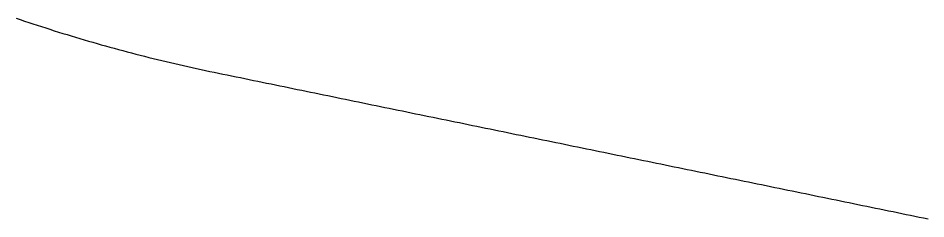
# Model space of a CAD drawing. Header units: metres. Extents: x 457876 to 584660, y 126427 to 241224.
# Drawn here: x 563861 to 568922, y 218410 to 219529 of the extents above; entities that cross this region are included whole.
import ezdxf

# ---------------------------------------------------------------- set-up
doc = ezdxf.new("R2010")
doc.units = ezdxf.units.M
for name, color, linetype in [('AT_GRADE', 3, 'CONTINUOUS'), ('CUTTING', 34, 'CONTINUOUS'), ('EMBANKMENT', 42, 'CONTINUOUS'), ('GROUND_CL', 8, 'CONTINUOUS'), ('RAIL_CL', 1, 'CONTINUOUS')]:
    doc.layers.add(name, color=color, linetype=linetype)

msp = doc.modelspace()

# ---------------------------------------------------------------- linework, layer by layer
at = {"layer": 'AT_GRADE'}
for points in [[(563873.01, 219521.22, 74.066), (563896.603, 219513.258, 73.962), (563920.22, 219505.363, 73.857), (563943.857, 219497.532, 73.753), (563967.514, 219489.757, 73.649), (563991.19, 219482.043, 73.546), (564014.89, 219474.4, 73.442), (564038.613, 219466.827, 73.339), (564062.353, 219459.308, 73.236), (564086.12, 219451.876, 73.134), (564109.902, 219444.488, 73.032), (564133.706, 219437.172, 72.93), (564157.531, 219429.925, 72.828), (564181.376, 219422.743, 72.726), (564205.24, 219415.62, 72.625), (564229.119, 219408.551, 72.525), (564253.017, 219401.543, 72.424), (564276.943, 219394.631, 72.324), (564300.885, 219387.775, 72.224), (564324.846, 219380.982, 72.125), (564348.823, 219374.248, 72.025), (564372.82, 219367.581, 71.926), (564396.837, 219360.985, 71.828), (564420.871, 219354.452, 71.73), (564444.92, 219347.976, 71.632), (564468.99, 219341.575, 71.535), (564493.078, 219335.241, 71.437), (564517.184, 219328.973, 71.341), (564541.307, 219322.77, 71.244), (564565.447, 219316.633, 71.148)], [(565100.284, 219197.27, 69.139), (565124.688, 219192.245, 69.053), (565149.091, 219187.219, 68.967), (565173.496, 219182.194, 68.881), (565197.901, 219177.169, 68.796), (565222.306, 219172.143, 68.712), (565246.711, 219167.118, 68.628), (565271.117, 219162.093, 68.544), (565295.524, 219157.067, 68.461), (565319.931, 219152.042, 68.378), (565344.338, 219147.017, 68.296)], [(566272.098, 218956.202, 65.539), (566296.519, 218951.185, 65.476), (566320.941, 218946.168, 65.414), (566345.363, 218941.152, 65.352), (566369.785, 218936.136, 65.291)], [(567810.878, 218640.4, 62.427), (567835.301, 218635.386, 62.388), (567859.723, 218630.372, 62.35), (567884.146, 218625.358, 62.312), (567908.567, 218620.343, 62.274), (567932.989, 218615.328, 62.237), (567957.41, 218610.313, 62.2), (567981.831, 218605.298, 62.162)]]:
    msp.add_polyline3d(points, dxfattribs=at)
at = {"layer": 'CUTTING'}
for points in [[(565368.745, 219141.992, 68.214), (565393.153, 219136.968, 68.133), (565417.562, 219131.943, 68.052), (565441.971, 219126.918, 67.972), (565466.38, 219121.894, 67.892), (565490.789, 219116.869, 67.813), (565515.199, 219111.845, 67.734), (565539.61, 219106.821, 67.656), (565564.021, 219101.797, 67.578), (565588.432, 219096.774, 67.501), (565612.843, 219091.75, 67.424), (565637.255, 219086.727, 67.348), (565661.668, 219081.704, 67.272), (565686.081, 219076.681, 67.197), (565710.494, 219071.658, 67.122), (565734.907, 219066.635, 67.047), (565759.321, 219061.613, 66.974), (565783.736, 219056.591, 66.9), (565808.15, 219051.569, 66.827), (565832.566, 219046.548, 66.755), (565856.981, 219041.526, 66.683), (565881.397, 219036.505, 66.612), (565905.813, 219031.484, 66.541), (565930.23, 219026.463, 66.471), (565954.647, 219021.443, 66.401), (565979.064, 219016.423, 66.332), (566003.482, 219011.403, 66.263), (566027.9, 219006.383, 66.194), (566052.318, 219001.364, 66.127), (566076.737, 218996.345, 66.059), (566101.156, 218991.326, 65.993), (566125.575, 218986.307, 65.926), (566149.995, 218981.289, 65.86), (566174.415, 218976.271, 65.795), (566198.835, 218971.253, 65.73), (566223.255, 218966.236, 65.666), (566247.676, 218961.219, 65.602)], [(568006.251, 218600.282, 62.126), (568030.672, 218595.266, 62.089), (568055.092, 218590.25, 62.052), (568079.511, 218585.234, 62.016), (568103.93, 218580.217, 61.98), (568128.349, 218575.2, 61.944), (568152.768, 218570.183, 61.908), (568177.186, 218565.166, 61.872), (568201.603, 218560.148, 61.836), (568226.021, 218555.131, 61.801), (568250.438, 218550.113, 61.766), (568274.854, 218545.094, 61.73), (568299.27, 218540.076, 61.695), (568323.686, 218535.057, 61.66), (568348.101, 218530.038, 61.625), (568372.516, 218525.018, 61.59), (568396.93, 218519.999, 61.556), (568421.344, 218514.979, 61.521), (568445.758, 218509.959, 61.487), (568470.171, 218504.939, 61.452), (568494.584, 218499.918, 61.418), (568518.996, 218494.898, 61.383), (568543.408, 218489.877, 61.349), (568567.819, 218484.856, 61.315), (568592.23, 218479.834, 61.28), (568616.64, 218474.813, 61.246), (568641.05, 218469.791, 61.212), (568665.459, 218464.769, 61.178), (568689.868, 218459.747, 61.144), (568714.276, 218454.725, 61.11), (568738.684, 218449.702, 61.076), (568763.092, 218444.68, 61.042), (568787.498, 218439.657, 61.008), (568811.905, 218434.634, 60.973), (568836.311, 218429.611, 60.939), (568860.716, 218424.588, 60.905), (568885.121, 218419.564, 60.871), (568909.525, 218414.541, 60.837)]]:
    msp.add_polyline3d(points, dxfattribs=at)
at = {"layer": 'EMBANKMENT'}
for points in [[(564589.603, 219310.558, 71.053), (564613.775, 219304.545, 70.958), (564637.965, 219298.606, 70.863), (564662.172, 219292.732, 70.768), (564686.397, 219286.934, 70.674), (564710.636, 219281.196, 70.581), (564734.891, 219275.519, 70.487), (564759.16, 219269.904, 70.394), (564783.445, 219264.355, 70.302), (564807.747, 219258.879, 70.21), (564832.064, 219253.471, 70.118), (564856.397, 219248.133, 70.027), (564880.742, 219242.848, 69.936), (564905.104, 219237.642, 69.846), (564929.481, 219232.501, 69.756), (564953.871, 219227.422, 69.667), (564978.272, 219222.397, 69.577), (565002.673, 219217.371, 69.489), (565027.075, 219212.346, 69.401), (565051.478, 219207.321, 69.313), (565075.881, 219202.295, 69.226)], [(566394.208, 218931.12, 65.23), (566418.631, 218926.105, 65.169), (566443.054, 218921.09, 65.109), (566467.477, 218916.075, 65.05), (566491.901, 218911.06, 64.991), (566516.324, 218906.045, 64.933), (566540.748, 218901.031, 64.875), (566565.173, 218896.017, 64.817), (566589.597, 218891.003, 64.76), (566614.022, 218885.989, 64.704), (566638.446, 218880.976, 64.647), (566662.871, 218875.963, 64.592), (566687.297, 218870.949, 64.537), (566711.722, 218865.937, 64.482), (566736.147, 218860.924, 64.428), (566760.573, 218855.911, 64.374), (566784.999, 218850.899, 64.32), (566809.425, 218845.886, 64.268), (566833.851, 218840.874, 64.215), (566858.277, 218835.862, 64.163), (566882.703, 218830.85, 64.111), (566907.129, 218825.839, 64.06), (566931.556, 218820.827, 64.009), (566955.982, 218815.815, 63.959), (566980.409, 218810.804, 63.909), (567004.835, 218805.792, 63.86), (567029.262, 218800.781, 63.81), (567053.688, 218795.77, 63.762), (567078.115, 218790.759, 63.713), (567102.542, 218785.747, 63.666), (567126.968, 218780.736, 63.618), (567151.395, 218775.725, 63.571), (567175.822, 218770.714, 63.524), (567200.248, 218765.703, 63.478), (567224.675, 218760.692, 63.432), (567249.101, 218755.681, 63.386), (567273.528, 218750.67, 63.341), (567297.954, 218745.658, 63.296), (567322.381, 218740.647, 63.251), (567346.807, 218735.636, 63.207), (567371.233, 218730.625, 63.163), (567395.659, 218725.613, 63.12), (567420.085, 218720.602, 63.077), (567444.511, 218715.59, 63.034), (567468.937, 218710.578, 62.991), (567493.363, 218705.567, 62.949), (567517.788, 218700.555, 62.907), (567542.213, 218695.543, 62.866), (567566.638, 218690.531, 62.824), (567591.063, 218685.518, 62.783), (567615.488, 218680.506, 62.743), (567639.913, 218675.493, 62.702), (567664.337, 218670.481, 62.662), (567688.761, 218665.468, 62.622), (567713.185, 218660.455, 62.582), (567737.609, 218655.441, 62.543), (567762.032, 218650.428, 62.504), (567786.455, 218645.414, 62.465)]]:
    msp.add_polyline3d(points, dxfattribs=at)
at = {"layer": 'GROUND_CL'}
msp.add_polyline3d([(563849.442, 219529.257, 70.827), (563873.01, 219521.22, 71.452), (563896.603, 219513.258, 72.011), (563920.22, 219505.363, 72.484), (563943.857, 219497.532, 72.7), (563967.514, 219489.757, 72.882), (563991.19, 219482.043, 73.028), (564014.89, 219474.4, 73.139), (564038.613, 219466.827, 73.132), (564062.353, 219459.308, 73.086), (564086.12, 219451.876, 73.017), (564109.902, 219444.488, 72.925), (564133.706, 219437.172, 72.754), (564157.531, 219429.925, 72.558), (564181.376, 219422.743, 72.342), (564205.24, 219415.62, 72.107), (564229.119, 219408.551, 71.786), (564253.017, 219401.543, 71.355), (564276.943, 219394.631, 70.887), (564300.885, 219387.775, 70.383), (564324.846, 219380.982, 70), (564348.823, 219374.248, 70), (564372.82, 219367.581, 70), (564396.837, 219360.985, 70), (564420.871, 219354.452, 69.98), (564444.92, 219347.976, 69.795), (564468.99, 219341.575, 69.584), (564493.078, 219335.241, 69.386), (564517.184, 219328.973, 69.231), (564541.307, 219322.77, 68.771), (564565.447, 219316.633, 68.373), (564589.603, 219310.558, 68.048), (564613.775, 219304.545, 67.796), (564637.965, 219298.606, 67.172), (564662.172, 219292.732, 66.436), (564686.397, 219286.934, 65.677), (564710.636, 219281.196, 64.896), (564734.891, 219275.519, 63.957), (564759.16, 219269.904, 62.891), (564783.445, 219264.355, 61.751), (564807.747, 219258.879, 60.537), (564832.064, 219253.471, 60), (564856.397, 219248.133, 60), (564880.742, 219242.848, 60), (564905.104, 219237.642, 60), (564929.481, 219232.501, 60), (564953.871, 219227.422, 60), (564978.272, 219222.397, 60), (565002.673, 219217.371, 60), (565027.075, 219212.346, 60.9), (565051.478, 219207.321, 63.34), (565075.881, 219202.295, 65.78), (565100.284, 219197.27, 68.221), (565124.688, 219192.245, 70.034), (565149.091, 219187.219, 70.163), (565173.496, 219182.194, 70.297), (565197.901, 219177.169, 70.436), (565222.306, 219172.143, 70.577), (565246.711, 219167.118, 70.705), (565271.117, 219162.093, 70.838), (565295.524, 219157.067, 70.976), (565319.931, 219152.042, 71.114), (565344.338, 219147.017, 71.221), (565368.745, 219141.992, 71.33), (565393.153, 219136.968, 71.443), (565417.562, 219131.943, 71.568), (565441.971, 219126.918, 71.648), (565466.38, 219121.894, 71.727), (565490.789, 219116.869, 71.808), (565515.199, 219111.845, 71.89), (565539.61, 219106.821, 71.928), (565564.021, 219101.797, 71.96), (565588.432, 219096.774, 71.991), (565612.843, 219091.75, 72.023), (565637.255, 219086.727, 72.018), (565661.668, 219081.704, 72.002), (565686.081, 219076.681, 71.984), (565710.494, 219071.658, 71.966), (565734.907, 219066.635, 71.922), (565759.321, 219061.613, 71.865), (565783.736, 219056.591, 71.805), (565808.15, 219051.569, 71.743), (565832.566, 219046.548, 71.666), (565856.981, 219041.526, 71.576), (565881.397, 219036.505, 71.483), (565905.813, 219031.484, 71.388), (565930.23, 219026.463, 71.28), (565954.647, 219021.443, 71.16), (565979.064, 219016.423, 71.032), (566003.482, 219011.403, 70.897), (566027.9, 219006.383, 70.753), (566052.318, 219001.364, 70.597), (566076.737, 218996.345, 70.43), (566101.156, 218991.326, 70.253), (566125.575, 218986.307, 70.111), (566149.995, 218981.289, 70.073), (566174.415, 218976.271, 70.041), (566198.835, 218971.253, 70.016), (566223.255, 218966.236, 69.764), (566247.676, 218961.219, 68.638), (566272.098, 218956.202, 67.496), (566296.519, 218951.185, 66.337), (566320.941, 218946.168, 65.15), (566345.363, 218941.152, 63.847), (566369.785, 218936.136, 62.527), (566394.208, 218931.12, 61.247), (566418.631, 218926.105, 60), (566443.054, 218921.09, 60), (566467.477, 218916.075, 60), (566491.901, 218911.06, 60), (566516.324, 218906.045, 60), (566540.748, 218901.031, 59.437), (566565.173, 218896.017, 58.849), (566589.597, 218891.003, 58.28), (566614.022, 218885.989, 57.73), (566638.446, 218880.976, 57.01), (566662.871, 218875.963, 56.257), (566687.297, 218870.949, 55.506), (566711.722, 218865.937, 54.757), (566736.147, 218860.924, 53.994), (566760.573, 218855.911, 53.242), (566784.999, 218850.899, 52.509), (566809.425, 218845.886, 51.795), (566833.851, 218840.874, 51.348), (566858.277, 218835.862, 50.991), (566882.703, 218830.85, 50.589), (566907.129, 218825.839, 50.183), (566931.556, 218820.827, 49.993), (566955.982, 218815.815, 49.981), (566980.409, 218810.804, 49.968), (567004.835, 218805.792, 49.955), (567029.262, 218800.781, 49.938), (567053.688, 218795.77, 49.917), (567078.115, 218790.759, 49.893), (567102.542, 218785.747, 49.868), (567126.968, 218780.736, 49.842), (567151.395, 218775.725, 49.816), (567175.822, 218770.714, 49.787), (567200.248, 218765.703, 49.756), (567224.675, 218760.692, 49.729), (567249.101, 218755.681, 49.713), (567273.528, 218750.67, 49.696), (567297.954, 218745.658, 49.677), (567322.381, 218740.647, 49.663), (567346.807, 218735.636, 49.677), (567371.233, 218730.625, 49.686), (567395.659, 218725.613, 49.697), (567420.085, 218720.602, 49.711), (567444.511, 218715.59, 49.77), (567468.937, 218710.578, 49.838), (567493.363, 218705.567, 49.914), (567517.788, 218700.555, 49.999), (567542.213, 218695.543, 51.053), (567566.638, 218690.531, 52.085), (567591.063, 218685.518, 53.084), (567615.488, 218680.506, 54.048), (567639.913, 218675.493, 54.989), (567664.337, 218670.481, 55.897), (567688.761, 218665.468, 56.768), (567713.185, 218660.455, 57.604), (567737.609, 218655.441, 58.111), (567762.032, 218650.428, 58.604), (567786.455, 218645.414, 59.167), (567810.878, 218640.4, 59.8), (567835.301, 218635.386, 60.391), (567859.723, 218630.372, 60.897), (567884.146, 218625.358, 61.393), (567908.567, 218620.343, 61.878), (567932.989, 218615.328, 62.578), (567957.41, 218610.313, 63.445), (567981.831, 218605.298, 64.341), (568006.251, 218600.282, 65.268), (568030.672, 218595.266, 66.235), (568055.092, 218590.25, 67.245), (568079.511, 218585.234, 68.287), (568103.93, 218580.217, 69.362), (568128.349, 218575.2, 70), (568152.768, 218570.183, 70), (568177.186, 218565.166, 70), (568201.603, 218560.148, 70), (568226.021, 218555.131, 70), (568250.438, 218550.113, 70), (568274.854, 218545.094, 70), (568299.27, 218540.076, 70), (568323.686, 218535.057, 70), (568348.101, 218530.038, 70), (568372.516, 218525.018, 70), (568396.93, 218519.999, 70), (568421.344, 218514.979, 70), (568445.758, 218509.959, 70), (568470.171, 218504.939, 70), (568494.584, 218499.918, 70), (568518.996, 218494.898, 70), (568543.408, 218489.877, 70), (568567.819, 218484.856, 70), (568592.23, 218479.834, 70), (568616.64, 218474.813, 70), (568641.05, 218469.791, 70), (568665.459, 218464.769, 70), (568689.868, 218459.747, 70), (568714.276, 218454.725, 70), (568738.684, 218449.702, 69.23), (568763.092, 218444.68, 68.314), (568787.498, 218439.657, 67.392), (568811.905, 218434.634, 66.421), (568836.311, 218429.611, 65.685), (568860.716, 218424.588, 65.052), (568885.121, 218419.564, 64.443), (568909.525, 218414.541, 63.857), (568933.929, 218409.517, 63.404)], dxfattribs=at)
at = {"layer": 'RAIL_CL'}
msp.add_polyline3d([(563849.442, 219529.257, 74.171), (563873.01, 219521.22, 74.066), (563896.603, 219513.258, 73.962), (563920.22, 219505.363, 73.857), (563943.857, 219497.532, 73.753), (563967.514, 219489.757, 73.649), (563991.19, 219482.043, 73.546), (564014.89, 219474.4, 73.442), (564038.613, 219466.827, 73.339), (564062.353, 219459.308, 73.236), (564086.12, 219451.876, 73.134), (564109.902, 219444.488, 73.032), (564133.706, 219437.172, 72.93), (564157.531, 219429.925, 72.828), (564181.376, 219422.743, 72.726), (564205.24, 219415.62, 72.625), (564229.119, 219408.551, 72.525), (564253.017, 219401.543, 72.424), (564276.943, 219394.631, 72.324), (564300.885, 219387.775, 72.224), (564324.846, 219380.982, 72.125), (564348.823, 219374.248, 72.025), (564372.82, 219367.581, 71.926), (564396.837, 219360.985, 71.828), (564420.871, 219354.452, 71.73), (564444.92, 219347.976, 71.632), (564468.99, 219341.575, 71.535), (564493.078, 219335.241, 71.437), (564517.184, 219328.973, 71.341), (564541.307, 219322.77, 71.244), (564565.447, 219316.633, 71.148), (564589.603, 219310.558, 71.053), (564613.775, 219304.545, 70.958), (564637.965, 219298.606, 70.863), (564662.172, 219292.732, 70.768), (564686.397, 219286.934, 70.674), (564710.636, 219281.196, 70.581), (564734.891, 219275.519, 70.487), (564759.16, 219269.904, 70.394), (564783.445, 219264.355, 70.302), (564807.747, 219258.879, 70.21), (564832.064, 219253.471, 70.118), (564856.397, 219248.133, 70.027), (564880.742, 219242.848, 69.936), (564905.104, 219237.642, 69.846), (564929.481, 219232.501, 69.756), (564953.871, 219227.422, 69.667), (564978.272, 219222.397, 69.577), (565002.673, 219217.371, 69.489), (565027.075, 219212.346, 69.401), (565051.478, 219207.321, 69.313), (565075.881, 219202.295, 69.226), (565100.284, 219197.27, 69.139), (565124.688, 219192.245, 69.053), (565149.091, 219187.219, 68.967), (565173.496, 219182.194, 68.881), (565197.901, 219177.169, 68.796), (565222.306, 219172.143, 68.712), (565246.711, 219167.118, 68.628), (565271.117, 219162.093, 68.544), (565295.524, 219157.067, 68.461), (565319.931, 219152.042, 68.378), (565344.338, 219147.017, 68.296), (565368.745, 219141.992, 68.214), (565393.153, 219136.968, 68.133), (565417.562, 219131.943, 68.052), (565441.971, 219126.918, 67.972), (565466.38, 219121.894, 67.892), (565490.789, 219116.869, 67.813), (565515.199, 219111.845, 67.734), (565539.61, 219106.821, 67.656), (565564.021, 219101.797, 67.578), (565588.432, 219096.774, 67.501), (565612.843, 219091.75, 67.424), (565637.255, 219086.727, 67.348), (565661.668, 219081.704, 67.272), (565686.081, 219076.681, 67.197), (565710.494, 219071.658, 67.122), (565734.907, 219066.635, 67.047), (565759.321, 219061.613, 66.974), (565783.736, 219056.591, 66.9), (565808.15, 219051.569, 66.827), (565832.566, 219046.548, 66.755), (565856.981, 219041.526, 66.683), (565881.397, 219036.505, 66.612), (565905.813, 219031.484, 66.541), (565930.23, 219026.463, 66.471), (565954.647, 219021.443, 66.401), (565979.064, 219016.423, 66.332), (566003.482, 219011.403, 66.263), (566027.9, 219006.383, 66.194), (566052.318, 219001.364, 66.127), (566076.737, 218996.345, 66.059), (566101.156, 218991.326, 65.993), (566125.575, 218986.307, 65.926), (566149.995, 218981.289, 65.86), (566174.415, 218976.271, 65.795), (566198.835, 218971.253, 65.73), (566223.255, 218966.236, 65.666), (566247.676, 218961.219, 65.602), (566272.098, 218956.202, 65.539), (566296.519, 218951.185, 65.476), (566320.941, 218946.168, 65.414), (566345.363, 218941.152, 65.352), (566369.785, 218936.136, 65.291), (566394.208, 218931.12, 65.23), (566418.631, 218926.105, 65.169), (566443.054, 218921.09, 65.109), (566467.477, 218916.075, 65.05), (566491.901, 218911.06, 64.991), (566516.324, 218906.045, 64.933), (566540.748, 218901.031, 64.875), (566565.173, 218896.017, 64.817), (566589.597, 218891.003, 64.76), (566614.022, 218885.989, 64.704), (566638.446, 218880.976, 64.647), (566662.871, 218875.963, 64.592), (566687.297, 218870.949, 64.537), (566711.722, 218865.937, 64.482), (566736.147, 218860.924, 64.428), (566760.573, 218855.911, 64.374), (566784.999, 218850.899, 64.32), (566809.425, 218845.886, 64.268), (566833.851, 218840.874, 64.215), (566858.277, 218835.862, 64.163), (566882.703, 218830.85, 64.111), (566907.129, 218825.839, 64.06), (566931.556, 218820.827, 64.009), (566955.982, 218815.815, 63.959), (566980.409, 218810.804, 63.909), (567004.835, 218805.792, 63.86), (567029.262, 218800.781, 63.81), (567053.688, 218795.77, 63.762), (567078.115, 218790.759, 63.713), (567102.542, 218785.747, 63.666), (567126.968, 218780.736, 63.618), (567151.395, 218775.725, 63.571), (567175.822, 218770.714, 63.524), (567200.248, 218765.703, 63.478), (567224.675, 218760.692, 63.432), (567249.101, 218755.681, 63.386), (567273.528, 218750.67, 63.341), (567297.954, 218745.658, 63.296), (567322.381, 218740.647, 63.251), (567346.807, 218735.636, 63.207), (567371.233, 218730.625, 63.163), (567395.659, 218725.613, 63.12), (567420.085, 218720.602, 63.077), (567444.511, 218715.59, 63.034), (567468.937, 218710.578, 62.991), (567493.363, 218705.567, 62.949), (567517.788, 218700.555, 62.907), (567542.213, 218695.543, 62.866), (567566.638, 218690.531, 62.824), (567591.063, 218685.518, 62.783), (567615.488, 218680.506, 62.743), (567639.913, 218675.493, 62.702), (567664.337, 218670.481, 62.662), (567688.761, 218665.468, 62.622), (567713.185, 218660.455, 62.582), (567737.609, 218655.441, 62.543), (567762.032, 218650.428, 62.504), (567786.455, 218645.414, 62.465), (567810.878, 218640.4, 62.427), (567835.301, 218635.386, 62.388), (567859.723, 218630.372, 62.35), (567884.146, 218625.358, 62.312), (567908.567, 218620.343, 62.274), (567932.989, 218615.328, 62.237), (567957.41, 218610.313, 62.2), (567981.831, 218605.298, 62.162), (568006.251, 218600.282, 62.126), (568030.672, 218595.266, 62.089), (568055.092, 218590.25, 62.052), (568079.511, 218585.234, 62.016), (568103.93, 218580.217, 61.98), (568128.349, 218575.2, 61.944), (568152.768, 218570.183, 61.908), (568177.186, 218565.166, 61.872), (568201.603, 218560.148, 61.836), (568226.021, 218555.131, 61.801), (568250.438, 218550.113, 61.766), (568274.854, 218545.094, 61.73), (568299.27, 218540.076, 61.695), (568323.686, 218535.057, 61.66), (568348.101, 218530.038, 61.625), (568372.516, 218525.018, 61.59), (568396.93, 218519.999, 61.556), (568421.344, 218514.979, 61.521), (568445.758, 218509.959, 61.487), (568470.171, 218504.939, 61.452), (568494.584, 218499.918, 61.418), (568518.996, 218494.898, 61.383), (568543.408, 218489.877, 61.349), (568567.819, 218484.856, 61.315), (568592.23, 218479.834, 61.28), (568616.64, 218474.813, 61.246), (568641.05, 218469.791, 61.212), (568665.459, 218464.769, 61.178), (568689.868, 218459.747, 61.144), (568714.276, 218454.725, 61.11), (568738.684, 218449.702, 61.076), (568763.092, 218444.68, 61.042), (568787.498, 218439.657, 61.008), (568811.905, 218434.634, 60.973), (568836.311, 218429.611, 60.939), (568860.716, 218424.588, 60.905), (568885.121, 218419.564, 60.871), (568909.525, 218414.541, 60.837), (568933.929, 218409.517, 60.803)], dxfattribs=at)

doc.saveas('drawing.dxf')
